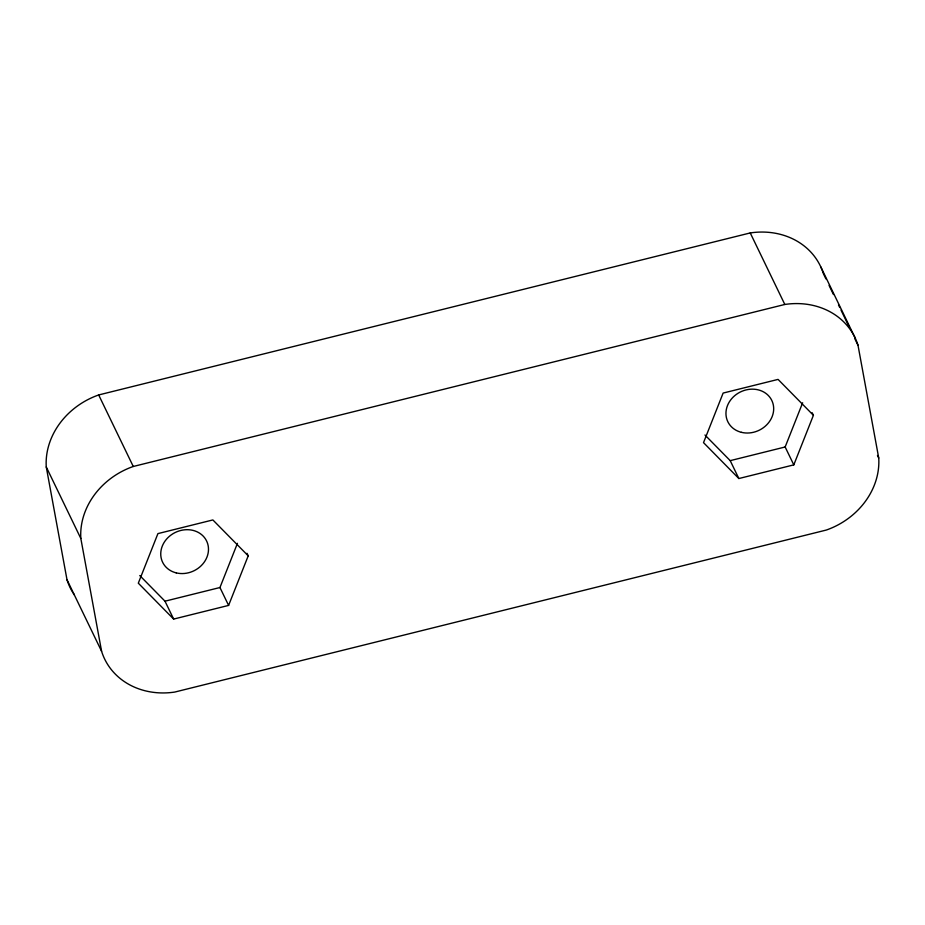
<?xml version="1.0" encoding="UTF-8"?>
<svg xmlns="http://www.w3.org/2000/svg" width="925" height="925" viewBox="0 0 925 925"><rect width="100%" height="100%" fill="white"/><g stroke="black" fill="none" stroke-linecap="round" stroke-linejoin="round"><path stroke-width="1.39" d="M228.602 605.413L248.212 555.844L212.877 519.942L157.921 533.609L138.311 583.178L173.646 619.079L228.602 605.413L219.953 587.525L237.448 543.322M793.8 464.87L813.41 415.302L778.075 379.4L723.13 393.067L703.52 442.636L738.855 478.537L793.8 464.87L785.152 446.983L802.646 402.78M72.416 591.861A73.283 63.964 -25.8 0 1 67.005 579.755L46.262 466.963A73.283 63.964 -25.8 0 1 98.686 394.952L750.244 232.938A73.283 63.964 -25.8 0 1 823.412 273.719L825.933 278.922M101.588 651.281L80.833 538.489A73.283 63.964 -25.8 0 1 133.269 466.478L784.816 304.464A73.283 63.964 -25.8 0 1 857.995 345.245L878.738 458.037A73.283 63.964 -25.8 0 1 826.314 530.048L174.756 692.062A73.283 63.964 -25.8 0 1 101.588 651.281L67.005 579.755M139.767 575.547L164.997 601.192L219.953 587.525M704.966 435.004L730.207 460.65L785.152 446.983M820.822 266.955L855.394 338.481M829.077 285.42L833.471 294.532M838.501 304.926L839.761 307.528M841.022 310.129L849.196 327.034M854.85 338.747L857.995 345.245M877.478 455.435L878.738 458.037M750.244 232.938L784.816 304.464M812.185 412.747L813.41 415.302M730.207 460.65L738.855 478.537M246.975 553.289L248.212 555.844M98.686 394.952L133.269 466.478M164.997 601.192L173.646 619.079M46.262 466.963L80.833 538.489M74.382 594.914A73.283 63.964 -25.8 0 1 73.052 592.89M741.411 432.333A24.432 21.321 -25.8 0 0 773.369 405.231A24.432 21.321 -25.8 0 0 734.681 395.703A24.432 21.321 -25.8 0 0 741.411 432.333M176.213 572.876A24.432 21.321 -25.8 0 0 208.171 545.773A24.432 21.321 -25.8 0 0 169.472 536.246A24.432 21.321 -25.8 0 0 176.213 572.876"/></g></svg>
